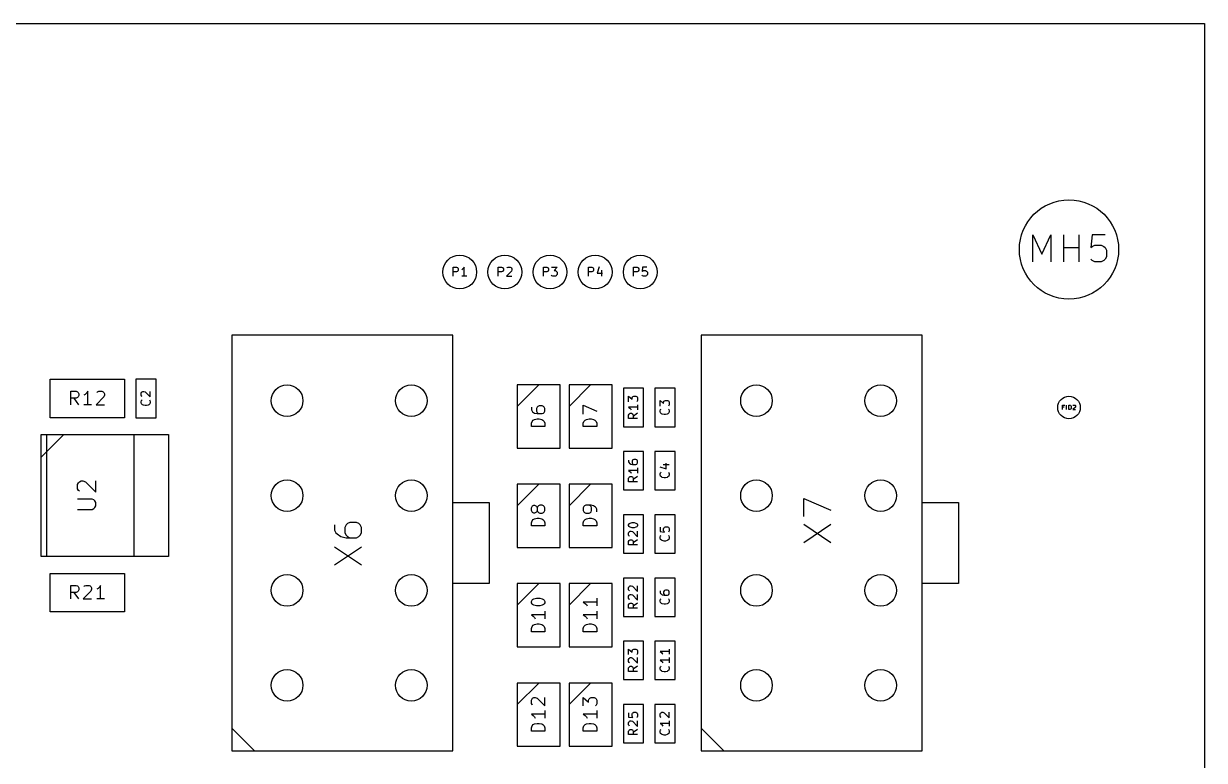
# Model space of a CAD drawing. Extents: x -4 to 236, y -200 to -70.
# Drawn here: x 183.7 to 236, y -102.6 to -70 of the extents above; entities that cross this region are included whole.
import ezdxf

# ---------------------------------------------------------------- set-up
doc = ezdxf.new("R2010")
doc.units = 0
doc.layers.add('BLACK', color=7, linetype='CONTINUOUS')

msp = doc.modelspace()

# ---------------------------------------------------------------- linework, layer by layer
at = {"layer": 'BLACK', "linetype": 'CONTINUOUS'}
for p, q in [((-4, -70), (236, -70)), ((236, -70), (236, -200)), ((228.4, -80.548902), (228.4, -79.348902)), ((228.4, -79.348902), (228.8, -80.206045)), ((228.8, -80.206045), (229.2, -79.348902)), ((229.2, -79.348902), (229.2, -80.548902)), ((229.771429, -80.548902), (229.771429, -79.348902)), ((230.457143, -80.548902), (230.457143, -79.348902)), ((231.028572, -79.348902), (230.971429, -79.920331)), ((231.6, -79.348902), (231.028572, -79.348902)), ((229.771429, -79.920331), (230.457143, -79.920331)), ((230.971429, -79.920331), (231.028572, -79.863188)), ((231.028572, -79.863188), (231.142858, -79.806045)), ((231.142858, -79.806045), (231.428572, -79.806045)), ((231.428572, -79.806045), (231.542858, -79.863188)), ((231.542858, -79.863188), (231.6, -79.920331)), ((231.6, -79.920331), (231.657143, -80.034617)), ((231.657143, -80.034617), (231.657143, -80.320331)), ((231.028572, -80.49176), (230.971429, -80.434617)), ((231.142858, -80.548902), (231.028572, -80.49176)), ((231.428572, -80.548902), (231.142858, -80.548902)), ((231.542858, -80.49176), (231.428572, -80.548902)), ((231.6, -80.434617), (231.542858, -80.49176)), ((231.657143, -80.320331), (231.6, -80.434617)), ((202.704762, -81.182967), (202.704762, -80.782967)), ((202.704762, -80.782967), (202.857143, -80.782967)), ((202.857143, -80.992491), (202.704762, -80.992491)), ((202.857143, -80.782967), (202.895238, -80.802015)), ((202.895238, -80.973443), (202.857143, -80.992491)), ((202.895238, -80.802015), (202.914285, -80.821062)), ((202.914285, -80.954396), (202.895238, -80.973443)), ((202.914285, -80.821062), (202.933333, -80.859158)), ((202.933333, -80.9163), (202.914285, -80.954396)), ((202.933333, -80.859158), (202.933333, -80.9163)), ((203.123809, -80.878205), (203.085714, -80.897253)), ((203.161904, -80.84011), (203.123809, -80.878205)), ((203.2, -80.782967), (203.161904, -80.84011)), ((203.2, -81.182967), (203.2, -80.782967)), ((204.704762, -81.182967), (204.704762, -80.782967)), ((204.704762, -80.782967), (204.857143, -80.782967)), ((204.857143, -80.992491), (204.704762, -80.992491)), ((204.857143, -80.782967), (204.895238, -80.802015)), ((204.895238, -80.973443), (204.857143, -80.992491)), ((204.895238, -80.802015), (204.914285, -80.821062)), ((204.914285, -80.954396), (204.895238, -80.973443)), ((204.914285, -80.821062), (204.933333, -80.859158)), ((204.933333, -80.9163), (204.914285, -80.954396)), ((204.933333, -80.859158), (204.933333, -80.9163)), ((205.295238, -80.954396), (205.066666, -81.182967)), ((205.085714, -80.821062), (205.104762, -80.802015)), ((205.104762, -80.802015), (205.142857, -80.782967)), ((205.142857, -80.782967), (205.238095, -80.782967)), ((205.238095, -80.782967), (205.27619, -80.802015)), ((205.27619, -80.802015), (205.295238, -80.821062)), ((205.295238, -80.821062), (205.314285, -80.859158)), ((205.314285, -80.897253), (205.295238, -80.954396)), ((205.314285, -80.859158), (205.314285, -80.897253)), ((206.704762, -81.182967), (206.704762, -80.782967)), ((206.704762, -80.782967), (206.857143, -80.782967)), ((206.857143, -80.992491), (206.704762, -80.992491)), ((206.857143, -80.782967), (206.895238, -80.802015)), ((206.895238, -80.973443), (206.857143, -80.992491)), ((206.895238, -80.802015), (206.914285, -80.821062)), ((206.914285, -80.954396), (206.895238, -80.973443)), ((206.914285, -80.821062), (206.933333, -80.859158)), ((206.933333, -80.9163), (206.914285, -80.954396)), ((206.933333, -80.859158), (206.933333, -80.9163)), ((207.066666, -80.782967), (207.314285, -80.782967)), ((207.314285, -80.782967), (207.180952, -80.935348)), ((207.180952, -80.935348), (207.238095, -80.935348)), ((207.238095, -80.935348), (207.27619, -80.954396)), ((207.27619, -80.954396), (207.295238, -80.973443)), ((207.295238, -80.973443), (207.314285, -81.011539)), ((207.314285, -81.106777), (207.295238, -81.144872)), ((207.314285, -81.011539), (207.314285, -81.106777)), ((208.704762, -81.182967), (208.704762, -80.782967)), ((208.704762, -80.782967), (208.857143, -80.782967)), ((208.857143, -80.992491), (208.704762, -80.992491)), ((208.857143, -80.782967), (208.895238, -80.802015)), ((208.895238, -80.973443), (208.857143, -80.992491)), ((208.895238, -80.802015), (208.914285, -80.821062)), ((208.914285, -80.954396), (208.895238, -80.973443)), ((208.914285, -80.821062), (208.933333, -80.859158)), ((208.933333, -80.9163), (208.914285, -80.954396)), ((208.933333, -80.859158), (208.933333, -80.9163)), ((209.180952, -80.76392), (209.085714, -81.049634)), ((209.085714, -81.049634), (209.333333, -81.049634)), ((209.27619, -80.9163), (209.27619, -81.182967)), ((210.704762, -81.182967), (210.704762, -80.782967)), ((210.704762, -80.782967), (210.857143, -80.782967)), ((210.857143, -80.992491), (210.704762, -80.992491)), ((210.857143, -80.782967), (210.895238, -80.802015)), ((210.895238, -80.973443), (210.857143, -80.992491)), ((210.895238, -80.802015), (210.914285, -80.821062)), ((210.914285, -80.954396), (210.895238, -80.973443)), ((210.914285, -80.821062), (210.933333, -80.859158)), ((210.933333, -80.9163), (210.914285, -80.954396)), ((210.933333, -80.859158), (210.933333, -80.9163)), ((211.104762, -80.782967), (211.085714, -80.973443)), ((211.085714, -80.973443), (211.104762, -80.954396)), ((211.295238, -80.782967), (211.104762, -80.782967)), ((211.104762, -80.954396), (211.142857, -80.935348)), ((211.142857, -80.935348), (211.238095, -80.935348)), ((211.238095, -80.935348), (211.27619, -80.954396)), ((211.27619, -80.954396), (211.295238, -80.973443)), ((211.295238, -80.973443), (211.314285, -81.011539)), ((211.314285, -81.106777), (211.295238, -81.144872)), ((211.314285, -81.011539), (211.314285, -81.106777)), ((203.314285, -81.182967), (203.085714, -81.182967)), ((205.066666, -81.182967), (205.314285, -81.182967)), ((207.085714, -81.16392), (207.066666, -81.144872)), ((207.123809, -81.182967), (207.085714, -81.16392)), ((207.238095, -81.182967), (207.123809, -81.182967)), ((207.27619, -81.16392), (207.238095, -81.182967)), ((207.295238, -81.144872), (207.27619, -81.16392)), ((211.104762, -81.16392), (211.085714, -81.144872)), ((211.142857, -81.182967), (211.104762, -81.16392)), ((211.238095, -81.182967), (211.142857, -81.182967)), ((211.27619, -81.16392), (211.238095, -81.182967)), ((211.295238, -81.144872), (211.27619, -81.16392)), ((202.7, -83.8), (192.9, -83.8)), ((192.9, -83.8), (192.9, -102.2)), ((202.7, -102.2), (202.7, -83.8)), ((223.5, -83.8), (213.7, -83.8)), ((213.7, -83.8), (213.7, -102.2)), ((223.5, -102.2), (223.5, -83.8)), ((184.85, -85.75), (188.15, -85.75)), ((184.85, -87.45), (184.85, -85.75)), ((188.15, -85.75), (188.15, -87.45)), ((189.55, -85.75), (188.65, -85.75)), ((188.65, -85.75), (188.65, -87.45)), ((189.55, -87.45), (189.55, -85.75)), ((185.771428, -86.874451), (185.771428, -86.274451)), ((185.771428, -86.274451), (185.999999, -86.274451)), ((185.999999, -86.274451), (186.057142, -86.303022)), ((186.057142, -86.303022), (186.085713, -86.331594)), ((186.085713, -86.331594), (186.114285, -86.388737)), ((186.514285, -86.274451), (186.457142, -86.360165)), ((186.514285, -86.874451), (186.514285, -86.274451)), ((186.914285, -86.331594), (186.942857, -86.303022)), ((186.942857, -86.303022), (187, -86.274451)), ((187, -86.274451), (187.142857, -86.274451)), ((187.142857, -86.274451), (187.2, -86.303022)), ((187.2, -86.303022), (187.228571, -86.331594)), ((187.228571, -86.331594), (187.257142, -86.388737)), ((188.882967, -86.361904), (188.902015, -86.323809)), ((188.902015, -86.323809), (188.921062, -86.304761)), ((188.921062, -86.304761), (188.959158, -86.285714)), ((188.959158, -86.285714), (188.997253, -86.285714)), ((188.997253, -86.285714), (189.054396, -86.304761)), ((189.054396, -86.304761), (189.282967, -86.533333)), ((189.282967, -86.533333), (189.282967, -86.285714)), ((205.55, -86.95), (206.5, -86)), ((207.45, -86), (205.55, -86)), ((205.55, -86), (205.55, -88.8)), ((207.45, -88.8), (207.45, -86)), ((207.85, -86.95), (208.8, -86)), ((209.75, -86), (207.85, -86)), ((207.85, -86), (207.85, -88.8)), ((209.75, -88.8), (209.75, -86)), ((211.15, -86.15), (210.25, -86.15)), ((210.25, -86.15), (210.25, -87.85)), ((211.15, -87.85), (211.15, -86.15)), ((212.55, -86.15), (211.65, -86.15)), ((211.65, -86.15), (211.65, -87.85)), ((212.55, -87.85), (212.55, -86.15)), ((185.999999, -86.588737), (185.771428, -86.588737)), ((186.114285, -86.874451), (185.914285, -86.588737)), ((186.057142, -86.560165), (185.999999, -86.588737)), ((186.085713, -86.531594), (186.057142, -86.560165)), ((186.114285, -86.474451), (186.085713, -86.531594)), ((186.114285, -86.388737), (186.114285, -86.474451)), ((186.399999, -86.417308), (186.342856, -86.44588)), ((186.457142, -86.360165), (186.399999, -86.417308)), ((187.228571, -86.531594), (186.885714, -86.874451)), ((187.257142, -86.44588), (187.228571, -86.531594)), ((187.257142, -86.388737), (187.257142, -86.44588)), ((188.882967, -86.457142), (188.882967, -86.361904)), ((188.902015, -86.495237), (188.882967, -86.457142)), ((188.882967, -86.742856), (188.902015, -86.685714)), ((188.882967, -86.780952), (188.882967, -86.742856)), ((188.902015, -86.838095), (188.882967, -86.780952)), ((188.921062, -86.514285), (188.902015, -86.495237)), ((188.902015, -86.685714), (188.921062, -86.666666)), ((188.94011, -86.87619), (188.902015, -86.838095)), ((189.26392, -86.838095), (189.225824, -86.87619)), ((189.244872, -86.666666), (189.26392, -86.685714)), ((189.26392, -86.685714), (189.282967, -86.742856)), ((189.282967, -86.780952), (189.26392, -86.838095)), ((189.282967, -86.742856), (189.282967, -86.780952)), ((210.482967, -86.742857), (210.482967, -86.495238)), ((210.482967, -86.495238), (210.635348, -86.628571)), ((210.635348, -86.571428), (210.654396, -86.533333)), ((210.635348, -86.628571), (210.635348, -86.571428)), ((210.654396, -86.533333), (210.673443, -86.514285)), ((210.673443, -86.514285), (210.711539, -86.495238)), ((210.711539, -86.495238), (210.806777, -86.495238)), ((210.806777, -86.495238), (210.844872, -86.514285)), ((210.844872, -86.514285), (210.86392, -86.533333)), ((210.86392, -86.723809), (210.844872, -86.742857)), ((210.86392, -86.533333), (210.882967, -86.571428)), ((210.882967, -86.685714), (210.86392, -86.723809)), ((210.882967, -86.571428), (210.882967, -86.685714)), ((211.882967, -86.933333), (211.882967, -86.685714)), ((211.882967, -86.685714), (212.035348, -86.819047)), ((212.035348, -86.761904), (212.054396, -86.723809)), ((212.035348, -86.819047), (212.035348, -86.761904)), ((212.054396, -86.723809), (212.073443, -86.704761)), ((212.073443, -86.704761), (212.111539, -86.685714)), ((212.111539, -86.685714), (212.206777, -86.685714)), ((212.206777, -86.685714), (212.244872, -86.704761)), ((212.244872, -86.704761), (212.26392, -86.723809)), ((212.26392, -86.723809), (212.282967, -86.761904)), ((212.282967, -86.761904), (212.282967, -86.87619)), ((186.685713, -86.874451), (186.342856, -86.874451)), ((186.885714, -86.874451), (187.257142, -86.874451)), ((188.978205, -86.895237), (188.94011, -86.87619)), ((189.054396, -86.914285), (188.978205, -86.895237)), ((189.111539, -86.914285), (189.054396, -86.914285)), ((189.187729, -86.895237), (189.111539, -86.914285)), ((189.225824, -86.87619), (189.187729, -86.895237)), ((206.174451, -86.985714), (206.174451, -87.099999)), ((206.174451, -87.099999), (206.203022, -87.157142)), ((206.203022, -87.157142), (206.231594, -87.185714)), ((206.231594, -87.185714), (206.317308, -87.242856)), ((206.317308, -87.242856), (206.431594, -87.271428)), ((206.431594, -86.985714), (206.403022, -87.042856)), ((206.403022, -87.042856), (206.403022, -87.157142)), ((206.403022, -87.157142), (206.431594, -87.214285)), ((206.460165, -86.957142), (206.431594, -86.985714)), ((206.431594, -87.214285), (206.460165, -87.242856)), ((206.431594, -87.271428), (206.660165, -87.271428)), ((206.517308, -86.928571), (206.460165, -86.957142)), ((206.460165, -87.242856), (206.517308, -87.271428)), ((206.660165, -86.928571), (206.517308, -86.928571)), ((206.717308, -86.957142), (206.660165, -86.928571)), ((206.660165, -87.271428), (206.717308, -87.242856)), ((206.74588, -86.985714), (206.717308, -86.957142)), ((206.717308, -87.242856), (206.74588, -87.214285)), ((206.774451, -87.042856), (206.74588, -86.985714)), ((206.74588, -87.214285), (206.774451, -87.157142)), ((206.774451, -87.157142), (206.774451, -87.042856)), ((208.474451, -87.299999), (208.474451, -86.899999)), ((208.474451, -86.899999), (209.074451, -87.157142)), ((210.882967, -86.990475), (210.482967, -86.990475)), ((210.482967, -86.990475), (210.54011, -87.028571)), ((210.482967, -87.333332), (210.502015, -87.295237)), ((210.482967, -87.485713), (210.482967, -87.333332)), ((210.502015, -87.295237), (210.521062, -87.27619)), ((210.521062, -87.27619), (210.559158, -87.257142)), ((210.54011, -87.028571), (210.578205, -87.066666)), ((210.559158, -87.257142), (210.6163, -87.257142)), ((210.578205, -87.066666), (210.597253, -87.104761)), ((210.6163, -87.257142), (210.654396, -87.27619)), ((210.654396, -87.27619), (210.673443, -87.295237)), ((210.673443, -87.295237), (210.692491, -87.333332)), ((210.882967, -87.257142), (210.692491, -87.390475)), ((210.692491, -87.333332), (210.692491, -87.485713)), ((210.882967, -86.87619), (210.882967, -87.104761)), ((211.882967, -87.142856), (211.902015, -87.085714)), ((211.882967, -87.180952), (211.882967, -87.142856)), ((211.902015, -87.238095), (211.882967, -87.180952)), ((211.902015, -87.085714), (211.921062, -87.066666)), ((211.94011, -87.27619), (211.902015, -87.238095)), ((211.978205, -87.295237), (211.94011, -87.27619)), ((212.054396, -87.314285), (211.978205, -87.295237)), ((212.111539, -87.314285), (212.054396, -87.314285)), ((212.187729, -87.295237), (212.111539, -87.314285)), ((212.225824, -87.27619), (212.187729, -87.295237)), ((212.26392, -87.238095), (212.225824, -87.27619)), ((212.26392, -86.914285), (212.244872, -86.933333)), ((212.244872, -87.066666), (212.26392, -87.085714)), ((212.282967, -86.87619), (212.26392, -86.914285)), ((212.26392, -87.085714), (212.282967, -87.142856)), ((212.282967, -87.180952), (212.26392, -87.238095)), ((212.282967, -87.142856), (212.282967, -87.180952)), ((229.719048, -87.091483), (229.719048, -86.891483)), ((229.719048, -86.891483), (229.814286, -86.891483)), ((229.785714, -86.986721), (229.719048, -86.986721)), ((229.890477, -87.091483), (229.890477, -86.891483)), ((229.985715, -87.091483), (229.985715, -86.891483)), ((229.985715, -86.891483), (230.033334, -86.891483)), ((230.033334, -87.091483), (229.985715, -87.091483)), ((230.033334, -86.891483), (230.061905, -86.901007)), ((230.061905, -87.08196), (230.033334, -87.091483)), ((230.061905, -86.901007), (230.080953, -86.920055)), ((230.080953, -87.062912), (230.061905, -87.08196)), ((230.080953, -86.920055), (230.090476, -86.939102)), ((230.090476, -87.043864), (230.080953, -87.062912)), ((230.090476, -86.939102), (230.1, -86.977198)), ((230.1, -87.005769), (230.090476, -87.043864)), ((230.1, -86.977198), (230.1, -87.005769)), ((230.280953, -86.977198), (230.166667, -87.091483)), ((230.166667, -87.091483), (230.290476, -87.091483)), ((230.176191, -86.910531), (230.185715, -86.901007)), ((230.185715, -86.901007), (230.204762, -86.891483)), ((230.204762, -86.891483), (230.252381, -86.891483)), ((230.252381, -86.891483), (230.271429, -86.901007)), ((230.271429, -86.901007), (230.280953, -86.910531)), ((230.280953, -86.910531), (230.290476, -86.929579)), ((230.290476, -86.948626), (230.280953, -86.977198)), ((230.290476, -86.929579), (230.290476, -86.948626)), ((188.15, -87.45), (184.85, -87.45)), ((188.65, -87.45), (189.55, -87.45)), ((206.174451, -87.699999), (206.203022, -87.614285)), ((206.174451, -87.842856), (206.174451, -87.699999)), ((206.774451, -87.842856), (206.174451, -87.842856)), ((206.203022, -87.614285), (206.260165, -87.557142)), ((206.260165, -87.557142), (206.317308, -87.528571)), ((206.317308, -87.528571), (206.431594, -87.499999)), ((206.431594, -87.499999), (206.517308, -87.499999)), ((206.517308, -87.499999), (206.631594, -87.528571)), ((206.631594, -87.528571), (206.688737, -87.557142)), ((206.688737, -87.557142), (206.74588, -87.614285)), ((206.74588, -87.614285), (206.774451, -87.699999)), ((206.774451, -87.699999), (206.774451, -87.842856)), ((208.474451, -87.699999), (208.503022, -87.614285)), ((208.474451, -87.842856), (208.474451, -87.699999)), ((209.074451, -87.842856), (208.474451, -87.842856)), ((208.503022, -87.614285), (208.560165, -87.557142)), ((208.560165, -87.557142), (208.617308, -87.528571)), ((208.617308, -87.528571), (208.731594, -87.499999)), ((208.731594, -87.499999), (208.817308, -87.499999)), ((208.817308, -87.499999), (208.931594, -87.528571)), ((208.931594, -87.528571), (208.988737, -87.557142)), ((208.988737, -87.557142), (209.04588, -87.614285)), ((209.04588, -87.614285), (209.074451, -87.699999)), ((209.074451, -87.699999), (209.074451, -87.842856)), ((210.25, -87.85), (211.15, -87.85)), ((210.882967, -87.485713), (210.482967, -87.485713)), ((211.65, -87.85), (212.55, -87.85)), ((185.45, -88.2), (184.45, -89.2)), ((184.45, -88.2), (188.55, -88.2)), ((184.45, -93.6), (184.45, -88.2)), ((184.7, -88.2), (190.1, -88.2)), ((184.7, -93.6), (184.7, -88.2)), ((188.55, -88.2), (188.55, -93.6)), ((190.1, -88.2), (190.1, -93.6)), ((205.55, -88.8), (207.45, -88.8)), ((207.85, -88.8), (209.75, -88.8)), ((211.15, -88.95), (210.25, -88.95)), ((210.25, -88.95), (210.25, -90.65)), ((211.15, -90.65), (211.15, -88.95)), ((212.55, -88.95), (211.65, -88.95)), ((211.65, -88.95), (211.65, -90.65)), ((212.55, -90.65), (212.55, -88.95)), ((210.482967, -89.333333), (210.482967, -89.409523)), ((210.482967, -89.409523), (210.502015, -89.447619)), ((210.502015, -89.447619), (210.521062, -89.466666)), ((210.521062, -89.466666), (210.578205, -89.504761)), ((210.654396, -89.333333), (210.635348, -89.371428)), ((210.635348, -89.371428), (210.635348, -89.447619)), ((210.635348, -89.447619), (210.654396, -89.485714)), ((210.673443, -89.314285), (210.654396, -89.333333)), ((210.711539, -89.295238), (210.673443, -89.314285)), ((210.806777, -89.295238), (210.711539, -89.295238)), ((210.844872, -89.314285), (210.806777, -89.295238)), ((210.86392, -89.333333), (210.844872, -89.314285)), ((210.882967, -89.371428), (210.86392, -89.333333)), ((210.86392, -89.485714), (210.882967, -89.447619)), ((210.882967, -89.447619), (210.882967, -89.371428)), ((212.149634, -89.714285), (212.149634, -89.466666)), ((210.882967, -89.790475), (210.482967, -89.790475)), ((210.482967, -89.790475), (210.54011, -89.828571)), ((210.54011, -89.828571), (210.578205, -89.866666)), ((210.578205, -89.504761), (210.654396, -89.523809)), ((210.578205, -89.866666), (210.597253, -89.904761)), ((210.654396, -89.485714), (210.673443, -89.504761)), ((210.654396, -89.523809), (210.806777, -89.523809)), ((210.673443, -89.504761), (210.711539, -89.523809)), ((210.806777, -89.523809), (210.844872, -89.504761)), ((210.844872, -89.504761), (210.86392, -89.485714)), ((210.882967, -89.67619), (210.882967, -89.904761)), ((211.86392, -89.619047), (212.149634, -89.714285)), ((211.882967, -89.942856), (211.902015, -89.885714)), ((211.882967, -89.980952), (211.882967, -89.942856)), ((211.902015, -90.038095), (211.882967, -89.980952)), ((211.902015, -89.885714), (211.921062, -89.866666)), ((212.0163, -89.523809), (212.282967, -89.523809)), ((212.244872, -89.866666), (212.26392, -89.885714)), ((212.26392, -89.885714), (212.282967, -89.942856)), ((212.282967, -89.980952), (212.26392, -90.038095)), ((212.282967, -89.942856), (212.282967, -89.980952)), ((186.065935, -90.404762), (186.10403, -90.328571)), ((186.065935, -90.595238), (186.065935, -90.404762)), ((186.10403, -90.328571), (186.142125, -90.290476)), ((186.142125, -90.290476), (186.218316, -90.252381)), ((186.218316, -90.252381), (186.294506, -90.252381)), ((186.294506, -90.252381), (186.408792, -90.290476)), ((186.408792, -90.290476), (186.865935, -90.747619)), ((186.865935, -90.747619), (186.865935, -90.252381)), ((205.55, -91.35), (206.5, -90.4)), ((207.45, -90.4), (205.55, -90.4)), ((205.55, -90.4), (205.55, -93.2)), ((207.45, -93.2), (207.45, -90.4)), ((207.85, -91.35), (208.8, -90.4)), ((209.75, -90.4), (207.85, -90.4)), ((207.85, -90.4), (207.85, -93.2)), ((209.75, -93.2), (209.75, -90.4)), ((210.482967, -90.133332), (210.502015, -90.095237)), ((210.482967, -90.285713), (210.482967, -90.133332)), ((210.882967, -90.285713), (210.482967, -90.285713)), ((210.502015, -90.095237), (210.521062, -90.07619)), ((210.521062, -90.07619), (210.559158, -90.057142)), ((210.559158, -90.057142), (210.6163, -90.057142)), ((210.6163, -90.057142), (210.654396, -90.07619)), ((210.654396, -90.07619), (210.673443, -90.095237)), ((210.673443, -90.095237), (210.692491, -90.133332)), ((210.882967, -90.057142), (210.692491, -90.190475)), ((210.692491, -90.133332), (210.692491, -90.285713)), ((211.94011, -90.07619), (211.902015, -90.038095)), ((211.978205, -90.095237), (211.94011, -90.07619)), ((212.054396, -90.114285), (211.978205, -90.095237)), ((212.111539, -90.114285), (212.054396, -90.114285)), ((212.187729, -90.095237), (212.111539, -90.114285)), ((212.225824, -90.07619), (212.187729, -90.095237)), ((212.26392, -90.038095), (212.225824, -90.07619)), ((186.10403, -90.671428), (186.065935, -90.595238)), ((186.142125, -90.709524), (186.10403, -90.671428)), ((210.25, -90.65), (211.15, -90.65)), ((211.65, -90.65), (212.55, -90.65)), ((218.248902, -91.828571), (218.248902, -91.028571)), ((218.248902, -91.028571), (219.448902, -91.542857)), ((186.713554, -91.05238), (186.065935, -91.05238)), ((186.065935, -91.509523), (186.713554, -91.509523)), ((186.789744, -91.090476), (186.713554, -91.05238)), ((186.713554, -91.509523), (186.789744, -91.471428)), ((186.82784, -91.128571), (186.789744, -91.090476)), ((186.789744, -91.471428), (186.82784, -91.433333)), ((186.865935, -91.204761), (186.82784, -91.128571)), ((186.82784, -91.433333), (186.865935, -91.357142)), ((186.865935, -91.357142), (186.865935, -91.204761)), ((202.7, -91.2), (204.3, -91.2)), ((204.3, -91.2), (204.3, -94.8)), ((206.174451, -91.442856), (206.203022, -91.385714)), ((206.174451, -91.557142), (206.174451, -91.442856)), ((206.203022, -91.614285), (206.174451, -91.557142)), ((206.203022, -91.385714), (206.231594, -91.357142)), ((206.231594, -91.357142), (206.288737, -91.328571)), ((206.288737, -91.328571), (206.317308, -91.328571)), ((206.317308, -91.328571), (206.374451, -91.357142)), ((206.374451, -91.357142), (206.403022, -91.385714)), ((206.403022, -91.385714), (206.431594, -91.442856)), ((206.431594, -91.557142), (206.403022, -91.614285)), ((206.460165, -91.385714), (206.431594, -91.442856)), ((206.431594, -91.442856), (206.431594, -91.557142)), ((206.431594, -91.557142), (206.460165, -91.614285)), ((206.488737, -91.357142), (206.460165, -91.385714)), ((206.54588, -91.328571), (206.488737, -91.357142)), ((206.660165, -91.328571), (206.54588, -91.328571)), ((206.717308, -91.357142), (206.660165, -91.328571)), ((206.74588, -91.385714), (206.717308, -91.357142)), ((206.774451, -91.442856), (206.74588, -91.385714)), ((206.74588, -91.614285), (206.774451, -91.557142)), ((206.774451, -91.557142), (206.774451, -91.442856)), ((208.503022, -91.385714), (208.474451, -91.442856)), ((208.474451, -91.442856), (208.474451, -91.557142)), ((208.474451, -91.557142), (208.503022, -91.614285)), ((208.531594, -91.357142), (208.503022, -91.385714)), ((208.588737, -91.328571), (208.531594, -91.357142)), ((208.817308, -91.328571), (208.588737, -91.328571)), ((208.788737, -91.357142), (208.731594, -91.328571)), ((208.817308, -91.385714), (208.788737, -91.357142)), ((208.931594, -91.357142), (208.817308, -91.328571)), ((208.84588, -91.442856), (208.817308, -91.385714)), ((208.817308, -91.614285), (208.84588, -91.557142)), ((208.84588, -91.557142), (208.84588, -91.442856)), ((209.017308, -91.414285), (208.931594, -91.357142)), ((209.04588, -91.442856), (209.017308, -91.414285)), ((209.074451, -91.499999), (209.04588, -91.442856)), ((209.074451, -91.614285), (209.074451, -91.499999)), ((223.5, -91.2), (225.1, -91.2)), ((225.1, -91.2), (225.1, -94.8)), ((198.134617, -92.085714), (198.020331, -92.142857)), ((198.420331, -92.085714), (198.134617, -92.085714)), ((198.534617, -92.142857), (198.420331, -92.085714)), ((206.174451, -92.099999), (206.203022, -92.014285)), ((206.231594, -91.642856), (206.203022, -91.614285)), ((206.203022, -92.014285), (206.260165, -91.957142)), ((206.288737, -91.671428), (206.231594, -91.642856)), ((206.260165, -91.957142), (206.317308, -91.928571)), ((206.317308, -91.671428), (206.288737, -91.671428)), ((206.374451, -91.642856), (206.317308, -91.671428)), ((206.317308, -91.928571), (206.431594, -91.899999)), ((206.403022, -91.614285), (206.374451, -91.642856)), ((206.431594, -91.899999), (206.517308, -91.899999)), ((206.460165, -91.614285), (206.488737, -91.642856)), ((206.488737, -91.642856), (206.54588, -91.671428)), ((206.517308, -91.899999), (206.631594, -91.928571)), ((206.54588, -91.671428), (206.660165, -91.671428)), ((206.631594, -91.928571), (206.688737, -91.957142)), ((206.660165, -91.671428), (206.717308, -91.642856)), ((206.688737, -91.957142), (206.74588, -92.014285)), ((206.717308, -91.642856), (206.74588, -91.614285)), ((206.74588, -92.014285), (206.774451, -92.099999)), ((208.474451, -92.099999), (208.503022, -92.014285)), ((208.503022, -91.614285), (208.531594, -91.642856)), ((208.503022, -92.014285), (208.560165, -91.957142)), ((208.531594, -91.642856), (208.588737, -91.671428)), ((208.560165, -91.957142), (208.617308, -91.928571)), ((208.588737, -91.671428), (208.731594, -91.671428)), ((208.617308, -91.928571), (208.731594, -91.899999)), ((208.731594, -91.671428), (208.788737, -91.642856)), ((208.731594, -91.899999), (208.817308, -91.899999)), ((208.788737, -91.642856), (208.817308, -91.614285)), ((208.817308, -91.899999), (208.931594, -91.928571)), ((208.931594, -91.928571), (208.988737, -91.957142)), ((208.988737, -91.957142), (209.04588, -92.014285)), ((209.04588, -92.014285), (209.074451, -92.099999)), ((211.15, -91.75), (210.25, -91.75)), ((210.25, -91.75), (210.25, -93.45)), ((210.559158, -92.114285), (210.635348, -92.095238)), ((210.635348, -92.095238), (210.730586, -92.095238)), ((210.730586, -92.095238), (210.806777, -92.114285)), ((211.15, -93.45), (211.15, -91.75)), ((212.55, -91.75), (211.65, -91.75)), ((211.65, -91.75), (211.65, -93.45)), ((212.55, -93.45), (212.55, -91.75)), ((197.448902, -92.2), (197.448902, -92.428571)), ((197.448902, -92.428571), (197.506045, -92.542857)), ((197.506045, -92.542857), (197.563188, -92.6)), ((197.563188, -92.6), (197.734617, -92.714285)), ((197.963188, -92.2), (197.906045, -92.314285)), ((197.906045, -92.314285), (197.906045, -92.542857)), ((197.906045, -92.542857), (197.963188, -92.657142)), ((198.020331, -92.142857), (197.963188, -92.2)), ((198.59176, -92.2), (198.534617, -92.142857)), ((198.648902, -92.314285), (198.59176, -92.2)), ((198.59176, -92.657142), (198.648902, -92.542857)), ((198.648902, -92.542857), (198.648902, -92.314285)), ((206.174451, -92.242856), (206.174451, -92.099999)), ((206.774451, -92.242856), (206.174451, -92.242856)), ((206.774451, -92.099999), (206.774451, -92.242856)), ((208.474451, -92.242856), (208.474451, -92.099999)), ((209.074451, -92.242856), (208.474451, -92.242856)), ((209.074451, -92.099999), (209.074451, -92.242856)), ((210.482967, -92.190476), (210.502015, -92.15238)), ((210.482967, -92.228571), (210.482967, -92.190476)), ((210.502015, -92.266666), (210.482967, -92.228571)), ((210.482967, -92.55238), (210.502015, -92.514285)), ((210.482967, -92.647618), (210.482967, -92.55238)), ((210.502015, -92.15238), (210.521062, -92.133333)), ((210.521062, -92.285714), (210.502015, -92.266666)), ((210.502015, -92.514285), (210.521062, -92.495237)), ((210.521062, -92.133333), (210.559158, -92.114285)), ((210.559158, -92.304761), (210.521062, -92.285714)), ((210.521062, -92.495237), (210.559158, -92.47619)), ((210.635348, -92.323809), (210.559158, -92.304761)), ((210.559158, -92.47619), (210.597253, -92.47619)), ((210.597253, -92.47619), (210.654396, -92.495237)), ((210.730586, -92.323809), (210.635348, -92.323809)), ((210.654396, -92.495237), (210.882967, -92.723809)), ((210.806777, -92.304761), (210.730586, -92.323809)), ((210.806777, -92.114285), (210.844872, -92.133333)), ((210.844872, -92.285714), (210.806777, -92.304761)), ((210.844872, -92.133333), (210.86392, -92.15238)), ((210.86392, -92.266666), (210.844872, -92.285714)), ((210.86392, -92.15238), (210.882967, -92.190476)), ((210.882967, -92.228571), (210.86392, -92.266666)), ((210.882967, -92.190476), (210.882967, -92.228571)), ((210.882967, -92.723809), (210.882967, -92.47619)), ((211.882967, -92.304761), (211.882967, -92.495237)), ((211.882967, -92.495237), (212.073443, -92.514285)), ((212.035348, -92.361904), (212.054396, -92.323809)), ((212.035348, -92.457142), (212.035348, -92.361904)), ((212.054396, -92.495237), (212.035348, -92.457142)), ((212.054396, -92.323809), (212.073443, -92.304761)), ((212.073443, -92.514285), (212.054396, -92.495237)), ((212.073443, -92.304761), (212.111539, -92.285714)), ((212.111539, -92.285714), (212.206777, -92.285714)), ((212.206777, -92.285714), (212.244872, -92.304761)), ((212.244872, -92.304761), (212.26392, -92.323809)), ((212.26392, -92.495237), (212.244872, -92.514285)), ((212.26392, -92.323809), (212.282967, -92.361904)), ((212.282967, -92.457142), (212.26392, -92.495237)), ((212.282967, -92.361904), (212.282967, -92.457142)), ((218.248902, -92.971428), (219.448902, -92.171428)), ((218.248902, -92.171428), (219.448902, -92.971428)), ((197.734617, -92.714285), (197.963188, -92.771428)), ((197.963188, -92.657142), (198.020331, -92.714285)), ((197.963188, -92.771428), (198.420331, -92.771428)), ((198.020331, -92.714285), (198.134617, -92.771428)), ((198.420331, -92.771428), (198.534617, -92.714285)), ((198.534617, -92.714285), (198.59176, -92.657142)), ((210.502015, -92.685713), (210.482967, -92.647618)), ((210.482967, -92.933332), (210.502015, -92.895237)), ((210.482967, -93.085713), (210.482967, -92.933332)), ((210.882967, -93.085713), (210.482967, -93.085713)), ((210.521062, -92.704761), (210.502015, -92.685713)), ((210.502015, -92.895237), (210.521062, -92.87619)), ((210.521062, -92.87619), (210.559158, -92.857142)), ((210.559158, -92.857142), (210.6163, -92.857142)), ((210.6163, -92.857142), (210.654396, -92.87619)), ((210.654396, -92.87619), (210.673443, -92.895237)), ((210.673443, -92.895237), (210.692491, -92.933332)), ((210.882967, -92.857142), (210.692491, -92.990475)), ((210.692491, -92.933332), (210.692491, -93.085713)), ((211.882967, -92.742856), (211.902015, -92.685714)), ((211.882967, -92.780952), (211.882967, -92.742856)), ((211.902015, -92.838095), (211.882967, -92.780952)), ((211.902015, -92.685714), (211.921062, -92.666666)), ((211.94011, -92.87619), (211.902015, -92.838095)), ((211.978205, -92.895237), (211.94011, -92.87619)), ((212.054396, -92.914285), (211.978205, -92.895237)), ((212.111539, -92.914285), (212.054396, -92.914285)), ((212.187729, -92.895237), (212.111539, -92.914285)), ((212.225824, -92.87619), (212.187729, -92.895237)), ((212.26392, -92.838095), (212.225824, -92.87619)), ((212.244872, -92.666666), (212.26392, -92.685714)), ((212.26392, -92.685714), (212.282967, -92.742856)), ((212.282967, -92.780952), (212.26392, -92.838095)), ((212.282967, -92.742856), (212.282967, -92.780952)), ((188.55, -93.6), (184.45, -93.6)), ((190.1, -93.6), (184.7, -93.6)), ((197.448902, -93.971428), (198.648902, -93.171428)), ((197.448902, -93.171428), (198.648902, -93.971428)), ((205.55, -93.2), (207.45, -93.2)), ((207.85, -93.2), (209.75, -93.2)), ((210.25, -93.45), (211.15, -93.45)), ((211.65, -93.45), (212.55, -93.45)), ((184.85, -94.35), (188.15, -94.35)), ((184.85, -96.05), (184.85, -94.35)), ((188.15, -94.35), (188.15, -96.05)), ((211.15, -94.55), (210.25, -94.55)), ((210.25, -94.55), (210.25, -96.25)), ((211.15, -96.25), (211.15, -94.55)), ((212.55, -94.55), (211.65, -94.55)), ((211.65, -94.55), (211.65, -96.25)), ((212.55, -96.25), (212.55, -94.55)), ((185.771428, -95.474451), (185.771428, -94.874451)), ((185.771428, -94.874451), (185.999999, -94.874451)), ((185.999999, -95.188737), (185.771428, -95.188737)), ((186.114285, -95.474451), (185.914285, -95.188737)), ((185.999999, -94.874451), (186.057142, -94.903022)), ((186.057142, -95.160165), (185.999999, -95.188737)), ((186.057142, -94.903022), (186.085713, -94.931594)), ((186.085713, -95.131594), (186.057142, -95.160165)), ((186.085713, -94.931594), (186.114285, -94.988737)), ((186.114285, -95.074451), (186.085713, -95.131594)), ((186.114285, -94.988737), (186.114285, -95.074451)), ((186.657142, -95.131594), (186.314285, -95.474451)), ((186.342856, -94.931594), (186.371428, -94.903022)), ((186.371428, -94.903022), (186.428571, -94.874451)), ((186.428571, -94.874451), (186.571428, -94.874451)), ((186.571428, -94.874451), (186.628571, -94.903022)), ((186.628571, -94.903022), (186.657142, -94.931594)), ((186.657142, -94.931594), (186.685713, -94.988737)), ((186.685713, -95.04588), (186.657142, -95.131594)), ((186.685713, -94.988737), (186.685713, -95.04588)), ((186.971428, -95.017308), (186.914285, -95.04588)), ((187.028571, -94.960165), (186.971428, -95.017308)), ((187.085714, -94.874451), (187.028571, -94.960165)), ((187.085714, -95.474451), (187.085714, -94.874451)), ((204.3, -94.8), (202.7, -94.8)), ((205.55, -95.75), (206.5, -94.8)), ((207.45, -94.8), (205.55, -94.8)), ((205.55, -94.8), (205.55, -97.6)), ((207.45, -97.6), (207.45, -94.8)), ((207.85, -95.75), (208.8, -94.8)), ((209.75, -94.8), (207.85, -94.8)), ((207.85, -94.8), (207.85, -97.6)), ((209.75, -97.6), (209.75, -94.8)), ((210.482967, -94.971428), (210.502015, -94.933333)), ((210.482967, -95.066666), (210.482967, -94.971428)), ((210.502015, -95.104761), (210.482967, -95.066666)), ((210.502015, -94.933333), (210.521062, -94.914285)), ((210.521062, -95.123809), (210.502015, -95.104761)), ((210.521062, -94.914285), (210.559158, -94.895238)), ((210.559158, -94.895238), (210.597253, -94.895238)), ((210.597253, -94.895238), (210.654396, -94.914285)), ((210.654396, -94.914285), (210.882967, -95.142857)), ((210.882967, -95.142857), (210.882967, -94.895238)), ((211.882967, -95.123809), (211.882967, -95.199999)), ((211.882967, -95.199999), (211.902015, -95.238095)), ((212.054396, -95.123809), (212.035348, -95.161904)), ((212.035348, -95.161904), (212.035348, -95.238095)), ((212.073443, -95.104761), (212.054396, -95.123809)), ((212.111539, -95.085714), (212.073443, -95.104761)), ((212.206777, -95.085714), (212.111539, -95.085714)), ((212.244872, -95.104761), (212.206777, -95.085714)), ((212.26392, -95.123809), (212.244872, -95.104761)), ((212.282967, -95.161904), (212.26392, -95.123809)), ((212.282967, -95.238095), (212.282967, -95.161904)), ((225.1, -94.8), (223.5, -94.8)), ((186.314285, -95.474451), (186.685713, -95.474451)), ((187.257142, -95.474451), (186.914285, -95.474451)), ((206.174451, -95.585714), (206.203022, -95.528571)), ((206.174451, -95.642857), (206.174451, -95.585714)), ((206.203022, -95.7), (206.174451, -95.642857)), ((206.203022, -95.528571), (206.231594, -95.5)), ((206.231594, -95.728571), (206.203022, -95.7)), ((206.231594, -95.5), (206.288737, -95.471428)), ((206.288737, -95.757142), (206.231594, -95.728571)), ((206.288737, -95.471428), (206.403022, -95.442857)), ((206.403022, -95.785714), (206.288737, -95.757142)), ((206.403022, -95.442857), (206.54588, -95.442857)), ((206.54588, -95.442857), (206.660165, -95.471428)), ((206.660165, -95.757142), (206.54588, -95.785714)), ((206.660165, -95.471428), (206.717308, -95.5)), ((206.717308, -95.728571), (206.660165, -95.757142)), ((206.717308, -95.5), (206.74588, -95.528571)), ((206.74588, -95.7), (206.717308, -95.728571)), ((206.74588, -95.528571), (206.774451, -95.585714)), ((206.774451, -95.642857), (206.74588, -95.7)), ((206.774451, -95.585714), (206.774451, -95.642857)), ((209.074451, -95.614285), (208.474451, -95.614285)), ((208.474451, -95.614285), (208.560165, -95.671428)), ((208.560165, -95.671428), (208.617308, -95.728571)), ((208.617308, -95.728571), (208.64588, -95.785714)), ((209.074451, -95.442857), (209.074451, -95.785714)), ((210.482967, -95.35238), (210.502015, -95.314285)), ((210.482967, -95.447618), (210.482967, -95.35238)), ((210.502015, -95.485713), (210.482967, -95.447618)), ((210.482967, -95.733332), (210.502015, -95.695237)), ((210.482967, -95.885713), (210.482967, -95.733332)), ((210.502015, -95.314285), (210.521062, -95.295237)), ((210.521062, -95.504761), (210.502015, -95.485713)), ((210.502015, -95.695237), (210.521062, -95.67619)), ((210.521062, -95.295237), (210.559158, -95.27619)), ((210.521062, -95.67619), (210.559158, -95.657142)), ((210.559158, -95.27619), (210.597253, -95.27619)), ((210.559158, -95.657142), (210.6163, -95.657142)), ((210.597253, -95.27619), (210.654396, -95.295237)), ((210.6163, -95.657142), (210.654396, -95.67619)), ((210.654396, -95.295237), (210.882967, -95.523809)), ((210.654396, -95.67619), (210.673443, -95.695237)), ((210.673443, -95.695237), (210.692491, -95.733332)), ((210.882967, -95.657142), (210.692491, -95.790475)), ((210.692491, -95.733332), (210.692491, -95.885713)), ((210.882967, -95.523809), (210.882967, -95.27619)), ((211.882967, -95.542856), (211.902015, -95.485714)), ((211.882967, -95.580952), (211.882967, -95.542856)), ((211.902015, -95.638095), (211.882967, -95.580952)), ((211.902015, -95.238095), (211.921062, -95.257142)), ((211.902015, -95.485714), (211.921062, -95.466666)), ((211.94011, -95.67619), (211.902015, -95.638095)), ((211.921062, -95.257142), (211.978205, -95.295237)), ((211.978205, -95.695237), (211.94011, -95.67619)), ((211.978205, -95.295237), (212.054396, -95.314285)), ((212.054396, -95.714285), (211.978205, -95.695237)), ((212.035348, -95.238095), (212.054396, -95.27619)), ((212.054396, -95.27619), (212.073443, -95.295237)), ((212.054396, -95.314285), (212.206777, -95.314285)), ((212.111539, -95.714285), (212.054396, -95.714285)), ((212.073443, -95.295237), (212.111539, -95.314285)), ((212.187729, -95.695237), (212.111539, -95.714285)), ((212.225824, -95.67619), (212.187729, -95.695237)), ((212.206777, -95.314285), (212.244872, -95.295237)), ((212.26392, -95.638095), (212.225824, -95.67619)), ((212.244872, -95.295237), (212.26392, -95.27619)), ((212.244872, -95.466666), (212.26392, -95.485714)), ((212.26392, -95.27619), (212.282967, -95.238095)), ((212.26392, -95.485714), (212.282967, -95.542856)), ((212.282967, -95.580952), (212.26392, -95.638095)), ((212.282967, -95.542856), (212.282967, -95.580952)), ((188.15, -96.05), (184.85, -96.05)), ((206.774451, -96.185714), (206.174451, -96.185714)), ((206.174451, -96.185714), (206.260165, -96.242857)), ((206.260165, -96.242857), (206.317308, -96.3)), ((206.54588, -95.785714), (206.403022, -95.785714)), ((206.774451, -96.014286), (206.774451, -96.357143)), ((209.074451, -96.185714), (208.474451, -96.185714)), ((208.474451, -96.185714), (208.560165, -96.242857)), ((208.560165, -96.242857), (208.617308, -96.3)), ((209.074451, -96.014286), (209.074451, -96.357143)), ((210.25, -96.25), (211.15, -96.25)), ((210.882967, -95.885713), (210.482967, -95.885713)), ((211.65, -96.25), (212.55, -96.25)), ((206.174451, -96.785714), (206.203022, -96.7)), ((206.174451, -96.928571), (206.174451, -96.785714)), ((206.203022, -96.7), (206.260165, -96.642857)), ((206.260165, -96.642857), (206.317308, -96.614286)), ((206.317308, -96.3), (206.34588, -96.357143)), ((206.317308, -96.614286), (206.431594, -96.585714)), ((206.431594, -96.585714), (206.517308, -96.585714)), ((206.517308, -96.585714), (206.631594, -96.614286)), ((206.631594, -96.614286), (206.688737, -96.642857)), ((206.688737, -96.642857), (206.74588, -96.7)), ((206.74588, -96.7), (206.774451, -96.785714)), ((206.774451, -96.785714), (206.774451, -96.928571)), ((208.474451, -96.785714), (208.503022, -96.7)), ((208.474451, -96.928571), (208.474451, -96.785714)), ((208.503022, -96.7), (208.560165, -96.642857)), ((208.560165, -96.642857), (208.617308, -96.614286)), ((208.617308, -96.3), (208.64588, -96.357143)), ((208.617308, -96.614286), (208.731594, -96.585714)), ((208.731594, -96.585714), (208.817308, -96.585714)), ((208.817308, -96.585714), (208.931594, -96.614286)), ((208.931594, -96.614286), (208.988737, -96.642857)), ((208.988737, -96.642857), (209.04588, -96.7)), ((209.04588, -96.7), (209.074451, -96.785714)), ((209.074451, -96.785714), (209.074451, -96.928571)), ((206.774451, -96.928571), (206.174451, -96.928571)), ((209.074451, -96.928571), (208.474451, -96.928571)), ((205.55, -97.6), (207.45, -97.6)), ((207.85, -97.6), (209.75, -97.6)), ((211.15, -97.35), (210.25, -97.35)), ((210.25, -97.35), (210.25, -99.05)), ((210.482967, -97.942857), (210.482967, -97.695238)), ((210.482967, -97.695238), (210.635348, -97.828571)), ((210.635348, -97.771428), (210.654396, -97.733333)), ((210.635348, -97.828571), (210.635348, -97.771428)), ((210.654396, -97.733333), (210.673443, -97.714285)), ((210.673443, -97.714285), (210.711539, -97.695238)), ((210.711539, -97.695238), (210.806777, -97.695238)), ((210.806777, -97.695238), (210.844872, -97.714285)), ((210.844872, -97.714285), (210.86392, -97.733333)), ((210.86392, -97.733333), (210.882967, -97.771428)), ((210.882967, -97.771428), (210.882967, -97.885714)), ((211.15, -99.05), (211.15, -97.35)), ((212.55, -97.35), (211.65, -97.35)), ((211.65, -97.35), (211.65, -99.05)), ((212.282967, -97.809523), (211.882967, -97.809523)), ((211.882967, -97.809523), (211.94011, -97.847619)), ((211.94011, -97.847619), (211.978205, -97.885714)), ((212.282967, -97.695238), (212.282967, -97.923809)), ((212.55, -99.05), (212.55, -97.35)), ((210.482967, -98.15238), (210.502015, -98.114285)), ((210.482967, -98.247618), (210.482967, -98.15238)), ((210.502015, -98.285713), (210.482967, -98.247618)), ((210.502015, -98.114285), (210.521062, -98.095237)), ((210.521062, -98.304761), (210.502015, -98.285713)), ((210.521062, -98.095237), (210.559158, -98.07619)), ((210.559158, -98.07619), (210.597253, -98.07619)), ((210.597253, -98.07619), (210.654396, -98.095237)), ((210.654396, -98.095237), (210.882967, -98.323809)), ((210.86392, -97.923809), (210.844872, -97.942857)), ((210.882967, -97.885714), (210.86392, -97.923809)), ((210.882967, -98.323809), (210.882967, -98.07619)), ((212.282967, -98.190475), (211.882967, -98.190475)), ((211.882967, -98.190475), (211.94011, -98.228571)), ((211.94011, -98.228571), (211.978205, -98.266666)), ((211.978205, -97.885714), (211.997253, -97.923809)), ((211.978205, -98.266666), (211.997253, -98.304761)), ((212.282967, -98.07619), (212.282967, -98.304761)), ((210.482967, -98.533332), (210.502015, -98.495237)), ((210.482967, -98.685713), (210.482967, -98.533332)), ((210.882967, -98.685713), (210.482967, -98.685713)), ((210.502015, -98.495237), (210.521062, -98.47619)), ((210.521062, -98.47619), (210.559158, -98.457142)), ((210.559158, -98.457142), (210.6163, -98.457142)), ((210.6163, -98.457142), (210.654396, -98.47619)), ((210.654396, -98.47619), (210.673443, -98.495237)), ((210.673443, -98.495237), (210.692491, -98.533332)), ((210.882967, -98.457142), (210.692491, -98.590475)), ((210.692491, -98.533332), (210.692491, -98.685713)), ((211.882967, -98.533332), (211.902015, -98.47619)), ((211.882967, -98.571428), (211.882967, -98.533332)), ((211.902015, -98.628571), (211.882967, -98.571428)), ((211.902015, -98.47619), (211.921062, -98.457142)), ((211.94011, -98.666666), (211.902015, -98.628571)), ((211.978205, -98.685713), (211.94011, -98.666666)), ((212.054396, -98.704761), (211.978205, -98.685713)), ((212.111539, -98.704761), (212.054396, -98.704761)), ((212.187729, -98.685713), (212.111539, -98.704761)), ((212.225824, -98.666666), (212.187729, -98.685713)), ((212.26392, -98.628571), (212.225824, -98.666666)), ((212.244872, -98.457142), (212.26392, -98.47619)), ((212.26392, -98.47619), (212.282967, -98.533332)), ((212.282967, -98.571428), (212.26392, -98.628571)), ((212.282967, -98.533332), (212.282967, -98.571428)), ((205.55, -100.15), (206.5, -99.2)), ((207.45, -99.2), (205.55, -99.2)), ((205.55, -99.2), (205.55, -102)), ((207.45, -102), (207.45, -99.2)), ((207.85, -100.15), (208.8, -99.2)), ((209.75, -99.2), (207.85, -99.2)), ((207.85, -99.2), (207.85, -102)), ((209.75, -102), (209.75, -99.2)), ((210.25, -99.05), (211.15, -99.05)), ((211.65, -99.05), (212.55, -99.05)), ((206.174451, -99.957142), (206.203022, -99.9)), ((206.203022, -99.9), (206.231594, -99.871428)), ((206.231594, -99.871428), (206.288737, -99.842857)), ((206.288737, -99.842857), (206.34588, -99.842857)), ((206.34588, -99.842857), (206.431594, -99.871428)), ((206.431594, -99.871428), (206.774451, -100.214285)), ((206.774451, -100.214285), (206.774451, -99.842857)), ((208.474451, -100.214285), (208.474451, -99.842857)), ((208.474451, -99.842857), (208.703022, -100.042857)), ((208.703022, -99.957142), (208.731594, -99.9)), ((208.731594, -99.9), (208.760165, -99.871428)), ((208.760165, -99.871428), (208.817308, -99.842857)), ((208.817308, -99.842857), (208.960165, -99.842857)), ((208.960165, -99.842857), (209.017308, -99.871428)), ((209.017308, -99.871428), (209.04588, -99.9)), ((209.04588, -99.9), (209.074451, -99.957142)), ((206.174451, -100.1), (206.174451, -99.957142)), ((206.203022, -100.157142), (206.174451, -100.1)), ((206.231594, -100.185714), (206.203022, -100.157142)), ((206.774451, -100.414286), (206.774451, -100.757143)), ((208.703022, -100.042857), (208.703022, -99.957142)), ((209.04588, -100.185714), (209.017308, -100.214285)), ((209.074451, -100.128571), (209.04588, -100.185714)), ((209.074451, -99.957142), (209.074451, -100.128571)), ((209.074451, -100.414286), (209.074451, -100.757143)), ((211.15, -100.15), (210.25, -100.15)), ((210.25, -100.15), (210.25, -101.85)), ((211.15, -101.85), (211.15, -100.15)), ((212.55, -100.15), (211.65, -100.15)), ((211.65, -100.15), (211.65, -101.85)), ((212.55, -101.85), (212.55, -100.15)), ((206.774451, -100.585714), (206.174451, -100.585714)), ((206.174451, -100.585714), (206.260165, -100.642857)), ((206.260165, -100.642857), (206.317308, -100.7)), ((206.317308, -100.7), (206.34588, -100.757143)), ((206.317308, -101.014286), (206.431594, -100.985714)), ((206.431594, -100.985714), (206.517308, -100.985714)), ((206.517308, -100.985714), (206.631594, -101.014286)), ((209.074451, -100.585714), (208.474451, -100.585714)), ((208.474451, -100.585714), (208.560165, -100.642857)), ((208.560165, -100.642857), (208.617308, -100.7)), ((208.617308, -100.7), (208.64588, -100.757143)), ((208.617308, -101.014286), (208.731594, -100.985714)), ((208.731594, -100.985714), (208.817308, -100.985714)), ((208.817308, -100.985714), (208.931594, -101.014286)), ((210.482967, -100.514285), (210.482967, -100.704761)), ((210.482967, -100.704761), (210.673443, -100.723809)), ((210.482967, -100.95238), (210.502015, -100.914285)), ((210.482967, -101.047618), (210.482967, -100.95238)), ((210.502015, -100.914285), (210.521062, -100.895237)), ((210.521062, -100.895237), (210.559158, -100.87619)), ((210.559158, -100.87619), (210.597253, -100.87619)), ((210.597253, -100.87619), (210.654396, -100.895237)), ((210.635348, -100.571428), (210.654396, -100.533333)), ((210.635348, -100.666666), (210.635348, -100.571428)), ((210.654396, -100.704761), (210.635348, -100.666666)), ((210.654396, -100.533333), (210.673443, -100.514285)), ((210.673443, -100.723809), (210.654396, -100.704761)), ((210.654396, -100.895237), (210.882967, -101.123809)), ((210.673443, -100.514285), (210.711539, -100.495238)), ((210.711539, -100.495238), (210.806777, -100.495238)), ((210.806777, -100.495238), (210.844872, -100.514285)), ((210.844872, -100.514285), (210.86392, -100.533333)), ((210.86392, -100.704761), (210.844872, -100.723809)), ((210.86392, -100.533333), (210.882967, -100.571428)), ((210.882967, -100.666666), (210.86392, -100.704761)), ((210.882967, -100.571428), (210.882967, -100.666666)), ((210.882967, -101.123809), (210.882967, -100.87619)), ((211.882967, -100.571428), (211.902015, -100.533333)), ((211.882967, -100.666666), (211.882967, -100.571428)), ((211.902015, -100.704761), (211.882967, -100.666666)), ((212.282967, -100.990475), (211.882967, -100.990475)), ((211.882967, -100.990475), (211.94011, -101.028571)), ((211.902015, -100.533333), (211.921062, -100.514285)), ((211.921062, -100.723809), (211.902015, -100.704761)), ((211.921062, -100.514285), (211.959158, -100.495238)), ((211.959158, -100.495238), (211.997253, -100.495238)), ((211.997253, -100.495238), (212.054396, -100.514285)), ((212.054396, -100.514285), (212.282967, -100.742857)), ((212.282967, -100.742857), (212.282967, -100.495238)), ((212.282967, -100.87619), (212.282967, -101.104761)), ((193.9, -102.2), (192.9, -101.2)), ((206.174451, -101.185714), (206.203022, -101.1)), ((206.174451, -101.328571), (206.174451, -101.185714)), ((206.774451, -101.328571), (206.174451, -101.328571)), ((206.203022, -101.1), (206.260165, -101.042857)), ((206.260165, -101.042857), (206.317308, -101.014286)), ((206.631594, -101.014286), (206.688737, -101.042857)), ((206.688737, -101.042857), (206.74588, -101.1)), ((206.74588, -101.1), (206.774451, -101.185714)), ((206.774451, -101.185714), (206.774451, -101.328571)), ((208.474451, -101.185714), (208.503022, -101.1)), ((208.474451, -101.328571), (208.474451, -101.185714)), ((209.074451, -101.328571), (208.474451, -101.328571)), ((208.503022, -101.1), (208.560165, -101.042857)), ((208.560165, -101.042857), (208.617308, -101.014286)), ((208.931594, -101.014286), (208.988737, -101.042857)), ((208.988737, -101.042857), (209.04588, -101.1)), ((209.04588, -101.1), (209.074451, -101.185714)), ((209.074451, -101.185714), (209.074451, -101.328571)), ((210.502015, -101.085713), (210.482967, -101.047618)), ((210.482967, -101.333332), (210.502015, -101.295237)), ((210.482967, -101.485713), (210.482967, -101.333332)), ((210.882967, -101.485713), (210.482967, -101.485713)), ((210.521062, -101.104761), (210.502015, -101.085713)), ((210.502015, -101.295237), (210.521062, -101.27619)), ((210.521062, -101.27619), (210.559158, -101.257142)), ((210.559158, -101.257142), (210.6163, -101.257142)), ((210.6163, -101.257142), (210.654396, -101.27619)), ((210.654396, -101.27619), (210.673443, -101.295237)), ((210.673443, -101.295237), (210.692491, -101.333332)), ((210.882967, -101.257142), (210.692491, -101.390475)), ((210.692491, -101.333332), (210.692491, -101.485713)), ((211.882967, -101.333332), (211.902015, -101.27619)), ((211.882967, -101.371428), (211.882967, -101.333332)), ((211.902015, -101.428571), (211.882967, -101.371428)), ((211.902015, -101.27619), (211.921062, -101.257142)), ((211.94011, -101.466666), (211.902015, -101.428571)), ((211.94011, -101.028571), (211.978205, -101.066666)), ((211.978205, -101.485713), (211.94011, -101.466666)), ((211.978205, -101.066666), (211.997253, -101.104761)), ((212.054396, -101.504761), (211.978205, -101.485713)), ((212.111539, -101.504761), (212.054396, -101.504761)), ((212.187729, -101.485713), (212.111539, -101.504761)), ((212.225824, -101.466666), (212.187729, -101.485713)), ((212.26392, -101.428571), (212.225824, -101.466666)), ((212.244872, -101.257142), (212.26392, -101.27619)), ((212.26392, -101.27619), (212.282967, -101.333332)), ((212.282967, -101.371428), (212.26392, -101.428571)), ((212.282967, -101.333332), (212.282967, -101.371428)), ((214.7, -102.2), (213.7, -101.2)), ((205.55, -102), (207.45, -102)), ((207.85, -102), (209.75, -102)), ((210.25, -101.85), (211.15, -101.85)), ((211.65, -101.85), (212.55, -101.85)), ((192.9, -102.2), (202.7, -102.2)), ((213.7, -102.2), (223.5, -102.2))]:
    msp.add_line(p, q, dxfattribs=at)
at = {"layer": 'BLACK'}
for centre, radius in [((230, -80), 2.2), ((230, -80), 2.2), ((203, -81), 0.75), ((205, -81), 0.75), ((207, -81), 0.75), ((209, -81), 0.75), ((211, -81), 0.75), ((195.35, -86.7), 0.7), ((200.85, -86.7), 0.7), ((216.15, -86.7), 0.7), ((221.65, -86.7), 0.7), ((230, -87), 0.5), ((195.35, -90.9), 0.7), ((200.85, -90.9), 0.7), ((216.15, -90.9), 0.7), ((221.65, -90.9), 0.7), ((195.35, -95.1), 0.7), ((200.85, -95.1), 0.7), ((216.15, -95.1), 0.7), ((221.65, -95.1), 0.7), ((195.35, -99.3), 0.7), ((200.85, -99.3), 0.7), ((216.15, -99.3), 0.7), ((221.65, -99.3), 0.7)]:
    msp.add_circle(centre, radius, dxfattribs=at)

doc.saveas('drawing.dxf')
